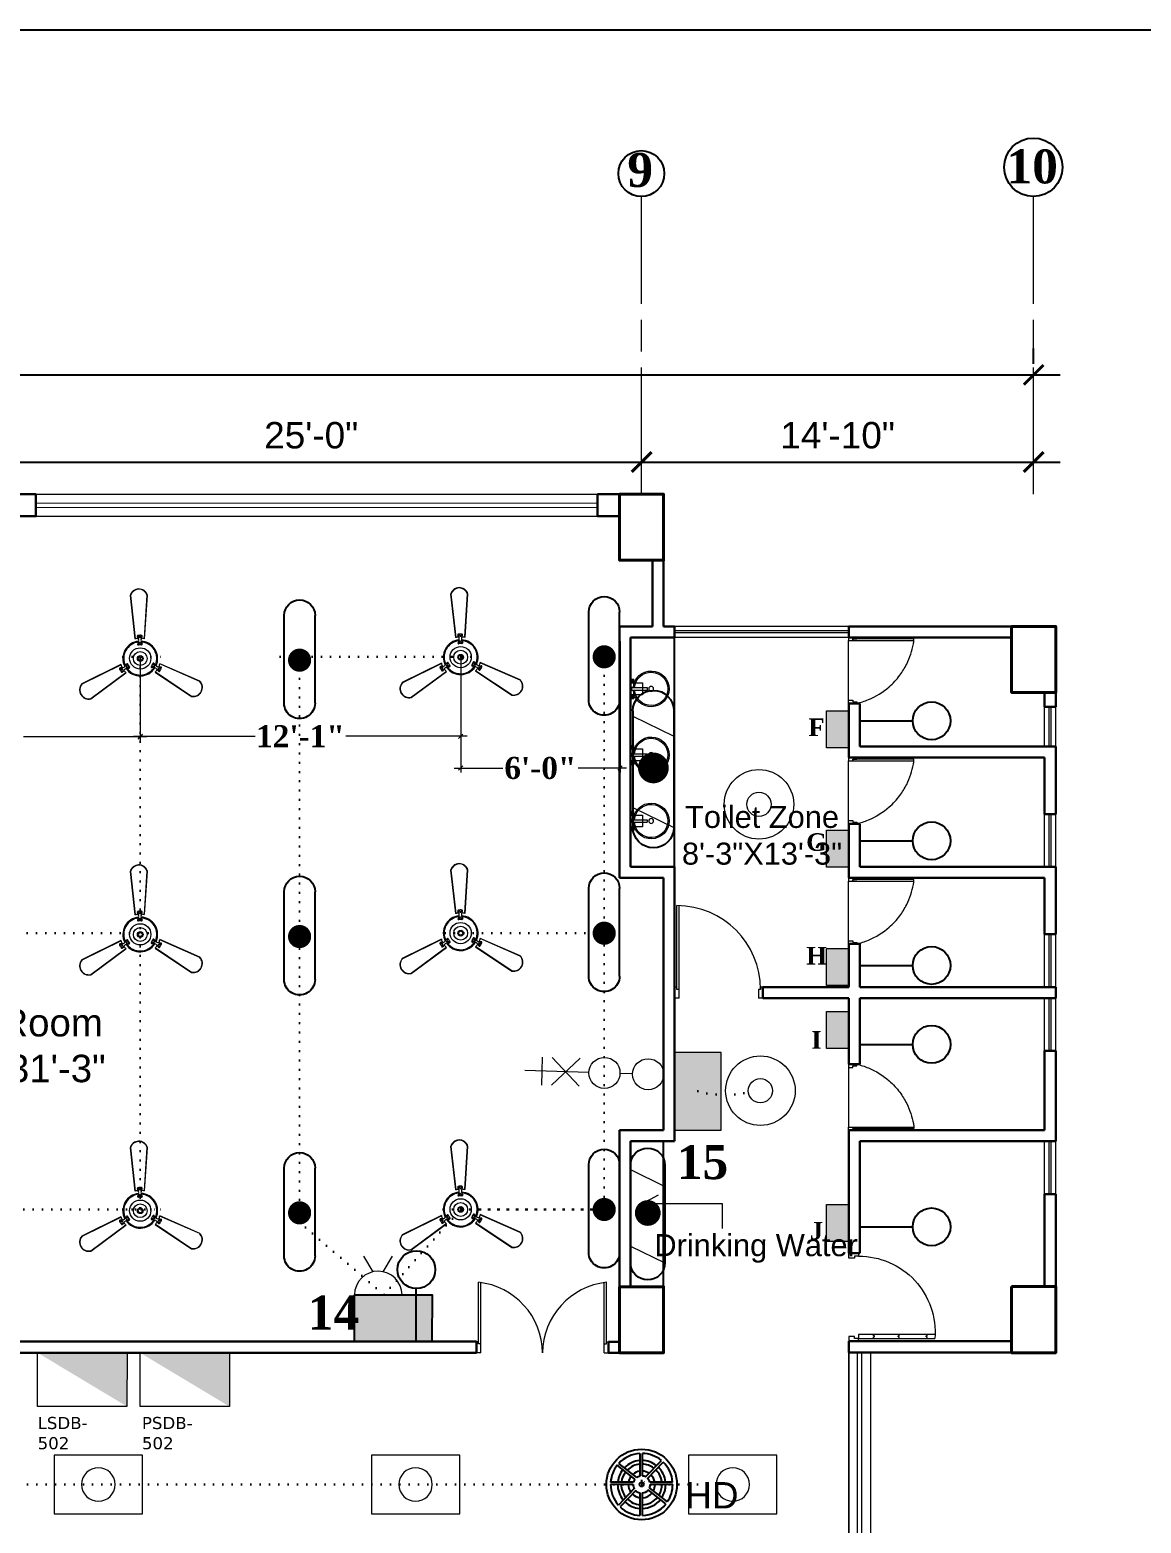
# Model space of a CAD drawing. Header units: inches. Extents: x -12 to 20935469, y -1604 to 24729220.
# Drawn here: x 20825602 to 20826106, y 24652199 to 24652878 of the extents above; entities that cross this region are included whole.
import ezdxf

# ---------------------------------------------------------------- set-up
doc = ezdxf.new("R2010")
doc.units = ezdxf.units.IN
doc.header["$LTSCALE"] = 0.03
doc.header["$MEASUREMENT"] = 0
doc.header["$PDMODE"] = 32
doc.header["$PDSIZE"] = 15
for name, pattern in [('ACAD_ISO02W100', [15, 12, -3]), ('ACAD_ISO08W100', [36, 24, -3, 6, -3]), ('DOT', [0.25, 0, -0.25])]:
    doc.linetypes.add(name, pattern=pattern)
for name, color, linetype, lineweight in [('0-elect.fixture-3 fan', 200, 'Continuous', 20), ('2', 7, 'Continuous', 9), ('CL BOX', 90, 'ACAD_ISO02W100', 0), ('column', 1, 'Continuous', 40), ('Dim Line', 252, 'Continuous', 13), ('Dimiention', 75, 'Continuous', 18), ('Door', 7, 'Continuous', 18), ('E-CF', 4, 'Continuous', 30), ('Glass Line', 252, 'Continuous', 9), ('Grid Line', 252, 'Continuous', 18), ('line', 7, 'Continuous', 9), ('Main Wall', 7, 'Continuous', 30), ('STAIR', 46, 'Continuous', 15), ('TOILET FIXTURE', 142, 'Continuous', 5), ('TU TEXT', 251, 'Continuous', 13), ('wind.', 150, 'Continuous', 20)]:
    doc.layers.add(name, color=color, linetype=linetype, lineweight=lineweight)
for name, color, linetype in [('DIM TEXT 2025', 7, 'Continuous'), ('FUR', 251, 'Continuous'), ('H', 154, 'Continuous'), ('heat detactor', 8, 'Continuous'), ('SB TEXT', 215, 'DOT'), ('TEXT', 7, 'Continuous'), ('w', 188, 'DOT')]:
    doc.layers.add(name, color=color, linetype=linetype)
doc.styles.add('2', font='swisscl.ttf')
doc.styles.add('RomanS', font='arial.ttf', dxfattribs={"height": 12})
doc.styles.get("Standard").update_dxf_attribs({"font": 'timesbd.ttf'})
doc.dimstyles.new('Aec_Arch_I', dxfattribs={"dimscale": 96, "dimtxt": 12, "dimasz": 0.09375, "dimexe": 0.125, "dimexo": 0.125, "dimgap": 0.0625, "dimtad": 1, "dimdec": 0, "dimzin": 3, "dimdsep": 46, "dimlunit": 4, "dimtxsty": 'RomanS', "dimblk1": 'ARCHTICK', "dimblk2": 'ARCHTICK', "dimsah": 1, "dimcen": 0.09375, "dimdle": 0.125, "dimadec": 0, "dimazin": 0, "dimtfac": 0.75, "dimtdec": 0, "dimtmove": 2, "dimatfit": 3, "dimldrblk": 'ARCHTICK', "dimfxl": 1, "dimfrac": 1, "dimtolj": 1, "dimtzin": 0, "dimarcsym": 0})
doc.dimstyles.new('Standard 8', dxfattribs={"dimtxt": 7, "dimasz": 2, "dimexe": 2, "dimexo": 2, "dimgap": 2, "dimtad": 0, "dimdec": 0, "dimzin": 3, "dimdsep": 46, "dimlunit": 4, "dimtxsty": 'Standard', "dimblk": 'OBLIQUE', "dimcen": 3, "dimdle": 3, "dimclrd": 256, "dimclre": 256, "dimclrt": 256, "dimadec": 0, "dimazin": 0, "dimtfac": 1, "dimtdec": 0, "dimtix": 1, "dimtofl": 0, "dimtmove": 0, "dimatfit": 0, "dimldrblk": 'OBLIQUE', "dimfxl": 1, "dimtolj": 1, "dimtzin": 0, "dimlwd": -1, "dimlwe": -1, "dimarcsym": 0})

# ---------------------------------------------------------------- blocks, each defined once
blk = doc.blocks.new('sssss-flat-876')
at = {"layer": 'Door', "linetype": 'Continuous', "ltscale": 3}
blk.add_line((3666.52, 84027.2), (3666.52, 84055.74), dxfattribs=at)
at = {"layer": 'Door', "linetype": 'Continuous', "ltscale": 3, "extrusion": (-7.21527e-09, -3.35624e-18, 1), "elevation": 0}
for points in [[(3666.52, 84057.2), (3666.52, 84055.74), (3668.35, 84055.74), (3668.35, 84056.47), (3670.18, 84056.47), (3670.18, 84057.2)], [(3668.35, 84055.74), (3696.16, 84055.74), (3696.16, 84056.47), (3668.35, 84056.47)]]:
    blk.add_lwpolyline(points, close=True, dxfattribs=at)
at = {"layer": 'Door', "linetype": 'Continuous', "ltscale": 3, "flags": 128}
blk.add_lwpolyline([(3670.18, 84027.2, 0.04096), (3675.47, 84028.9, 0.082496), (3684.93, 84034.78, 0.052187), (3689.72, 84039.97, 0.043988), (3692.86, 84045.05, 0.036571), (3694.75, 84049.63, 0.034751), (3695.92, 84054.2, 0.011435), (3696.16, 84055.74)], format="xyb", dxfattribs=at)
at = {"layer": 'Door', "linetype": 'Continuous', "ltscale": 3}
blk.add_lwpolyline([(3666.52, 84027.2), (3666.52, 84028.66), (3668.35, 84028.66), (3668.35, 84027.93), (3670.18, 84027.93), (3670.18, 84027.2)], close=True, dxfattribs=at)
blk = doc.blocks.new('Door_45')
at = {"layer": 'Door'}
for p, q in [((1.5, 4.97), (1.5, 43.97)), ((1.5, 40.03), (2.25, 40.03)), ((2.25, 40.03), (2.25, 39.53)), ((2.25, 39.53), (2.75, 39.53)), ((2.75, 39.53), (2.75, 40.03)), ((2.75, 40.03), (3.5, 40.03)), ((3.5, 44.03), (3.5, 4.97)), ((1.5, 25.77), (2.25, 25.77)), ((2.25, 25.77), (2.25, 25.27)), ((2.25, 25.27), (2.75, 25.27)), ((2.75, 25.77), (3.5, 25.77)), ((2.75, 25.27), (2.75, 25.77)), ((1.5, 12.57), (2.25, 12.57)), ((2.25, 12.57), (2.25, 13.07)), ((2.25, 13.07), (2.75, 13.07)), ((2.75, 13.07), (2.75, 12.57)), ((2.75, 12.57), (3.5, 12.57)), ((0, -0.03), (0, 4.97)), ((0, 4.97), (1.5, 4.97)), ((3.5, 4.97), (1.5, 4.97)), ((1.5, 4.97), (1.5, 2.97)), ((1.5, 2.97), (2.5, 2.97)), ((2.5, 2.97), (2.5, -0.03)), ((42.5, 3), (42.5, -0.03)), ((43.5, 3), (42.5, 3)), ((45, 5), (43.5, 5)), ((43.5, 5), (43.5, 3)), ((45, -0.03), (45, 5)), ((2.5, -0.03), (0, -0.03)), ((42.5, -0.03), (45, -0.03))]:
    blk.add_line(p, q, dxfattribs=at)
blk.add_arc((4.66, 5.26), 38.84, 359.62325, 94.66847, dxfattribs=at)
blk = doc.blocks.new('7-flat-72')
at = {"layer": 'Glass Line', "color": 8, "ltscale": 20}
for p, q in [((-64476.55, 376959.41), (-64476.55, 376966.61)), ((-64475.47, 376966.61), (-64476.55, 376966.61)), ((-64475.47, 376959.41), (-64475.47, 376966.61)), ((-64478.71, 376960.49), (-64480.33, 376960.49)), ((-64480.33, 376959.52), (-64480.33, 376960.49)), ((-64478.71, 376959.52), (-64480.33, 376959.52)), ((-64480.33, 376959.05), (-64480.33, 376959.41)), ((-64478.71, 376959.41), (-64480.33, 376959.41)), ((-64478.71, 376959.05), (-64480.33, 376959.05)), ((-64480.28, 376959.52), (-64480.28, 376960.49)), ((-64480.15, 376959.52), (-64480.15, 376960.49)), ((-64480.15, 376959.41), (-64480.15, 376959.52)), ((-64479.92, 376959.52), (-64479.92, 376960.49)), ((-64479.52, 376959.52), (-64479.52, 376960.49)), ((-64479.13, 376959.52), (-64479.13, 376960.49)), ((-64478.9, 376959.52), (-64478.9, 376960.49)), ((-64478.89, 376959.41), (-64478.89, 376959.52)), ((-64478.77, 376959.52), (-64478.77, 376960.49)), ((-64478.71, 376959.52), (-64478.71, 376960.49)), ((-64478.71, 376959.05), (-64478.71, 376959.41)), ((-64475.11, 376959.41), (-64476.91, 376959.41)), ((-64476.91, 376959.05), (-64476.91, 376959.41)), ((-64475.11, 376959.05), (-64476.91, 376959.05)), ((-64475.11, 376959.05), (-64475.11, 376959.41)), ((-64473.31, 376960.49), (-64471.69, 376960.49)), ((-64473.31, 376959.52), (-64473.31, 376960.49)), ((-64473.31, 376959.52), (-64471.69, 376959.52)), ((-64473.31, 376959.05), (-64473.31, 376959.41)), ((-64473.31, 376959.41), (-64471.69, 376959.41)), ((-64473.31, 376959.05), (-64471.69, 376959.05)), ((-64473.26, 376959.52), (-64473.26, 376960.49)), ((-64473.13, 376959.52), (-64473.13, 376960.49)), ((-64473.13, 376959.41), (-64473.13, 376959.52)), ((-64472.9, 376959.52), (-64472.9, 376960.49)), ((-64472.5, 376959.52), (-64472.5, 376960.49)), ((-64472.11, 376959.52), (-64472.11, 376960.49)), ((-64471.88, 376959.52), (-64471.88, 376960.49)), ((-64471.87, 376959.41), (-64471.87, 376959.52)), ((-64471.75, 376959.52), (-64471.75, 376960.49)), ((-64471.69, 376959.52), (-64471.69, 376960.49)), ((-64471.69, 376959.05), (-64471.69, 376959.41))]:
    blk.add_line(p, q, dxfattribs=at)
blk.add_circle((-64476.02, 376968.4, 0), 1.08, dxfattribs=at)
for radius, start, end in [(8.1, 273.83345, 266.18834), (7.55, 274.11503, 265.90676)]:
    blk.add_arc((-64476.02, 376968.4, 0), radius, start, end, dxfattribs=at)
blk = doc.blocks.new('SFSFSFS-flat-72')
at = {"layer": 'TOILET FIXTURE', "ltscale": 0.2}
blk.add_lwpolyline([(-3918.47, -3608.1), (-3918.47, -3602.7), (-3923.87, -3602.7), (-3923.87, -3608.1)], close=True, dxfattribs=at)
at = {"layer": 'TOILET FIXTURE', "ltscale": 20}
blk.add_blockref('7-flat-72', (60554.84, -380567.16), dxfattribs=at)
blk = doc.blocks.new('$D40')
at = {"layer": 'Door'}
for p, q in [((1, 4), (1, 42)), ((2, 0), (2, 41.99)), ((1, 5), (0, 5)), ((2, 0), (0, 0)), ((2, 4), (1, 4)), ((39, 4), (38, 4)), ((38, 4), (38, 0)), ((40, 0), (38, 0)), ((40, 5), (38.99, 5)), ((39, 5), (39, 4))]:
    blk.add_line(p, q, dxfattribs=at)
blk.add_arc((1, 4), 38, 0, 90, dxfattribs=at)
blk = doc.blocks.new('A$C36295410')
at = {"layer": 'Door'}
for p, q in [((1, 4), (1, 32)), ((2, 0), (2, 31.98)), ((58, 0), (58, 31.98)), ((59, 4), (59, 32)), ((1, 5), (0, 5)), ((2, 4), (1, 4)), ((58, 4), (59, 4)), ((59, 5), (60, 5)), ((2, 0), (0, 0)), ((58, 0), (60, 0))]:
    blk.add_line(p, q, dxfattribs=at)
for centre, start, end in [((-2.53, -0.34), 0.59063, 83.77826), ((62.53, -0.34), 96.22174, 179.40937)]:
    blk.add_arc(centre, 32.53, start, end, dxfattribs=at)
blk = doc.blocks.new('bulb')
at = {"layer": 'line', "color": 4, "lineweight": 25, "ltscale": 50}
for p, q in [((20823168.7, 24658803.9), (20823168.7, 24658777.6)), ((20823168.7, 24658790.8), (20823209.9, 24658790.8))]:
    blk.add_line(p, q, dxfattribs=at)
blk.add_circle((20823224.6, 24658790.8), 14.7, dxfattribs=at)
blk = doc.blocks.new('JUJUJUKIII')
at = {"layer": 'H', "ltscale": 50, "true_color": 0x999999, "transparency": 33554556}
h = blk.add_hatch(color=253, dxfattribs=at)
h.dxf.hatch_style = 1
h.paths.add_polyline_path([(7363219.9, 3291034.2), (7363425.7, 3291034.2), (7363425.7, 3291376.7), (7363219.9, 3291376.7)])
at = {"layer": 'Dimiention', "color": 4, "ltscale": 50}
blk.add_lwpolyline([(7363219.9, 3291034.2), (7363425.7, 3291034.2), (7363425.7, 3291376.7), (7363219.9, 3291376.7)], close=True, dxfattribs=at)
blk = doc.blocks.new('_Oblique')
at = {"color": 0, "linetype": 'ByBlock', "lineweight": -2}
blk.add_line((-0.5, -0.5), (0.5, 0.5), dxfattribs=at)
blk = doc.blocks.new('*D145')
at = {"layer": 'Defpoints', "color": 0, "transparency": 16777216}
for p in [(20825651.74, 24652592.14), (20825797.21, 24652592.73), (20825797.21, 24652556.85)]:
    blk.add_point(p, dxfattribs=at)
at = {"layer": 'DIM TEXT 2025', "lineweight": 0, "transparency": 16777216}
for p, q in [((20825651.74, 24652592.14), (20825651.74, 24652554.85)), ((20825797.21, 24652592.73), (20825797.21, 24652554.85)), ((20825648.74, 24652556.85), (20825703.9, 24652556.85)), ((20825800.21, 24652556.85), (20825745.05, 24652556.85))]:
    blk.add_line(p, q, dxfattribs=at)
at = {"layer": 'DIM TEXT 2025', "lineweight": 0, "transparency": 16777216, "xscale": 2, "yscale": 2, "zscale": 2, "rotation": 180}
blk.add_blockref('_Oblique', (20825651.74, 24652556.85), dxfattribs=at)
at = {"layer": 'DIM TEXT 2025', "lineweight": 0, "transparency": 16777216, "xscale": 2, "yscale": 2, "zscale": 2}
blk.add_blockref('_Oblique', (20825797.21, 24652556.85), dxfattribs=at)
at = {"layer": 'DIM TEXT 2025', "lineweight": 0, "transparency": 16777216, "insert": (20825724.47, 24652556.85), "char_height": 10, "attachment_point": 5}
blk.add_mtext('\\A1;12\'-1"', dxfattribs=at)
blk = doc.blocks.new('*D146')
at = {"layer": 'Defpoints', "color": 0, "transparency": 16777216}
for p in [(20825497.03, 24652592.14), (20825651.74, 24652592.14), (20825497.03, 24652556.56)]:
    blk.add_point(p, dxfattribs=at)
at = {"layer": 'DIM TEXT 2025', "lineweight": 0, "transparency": 16777216}
for p, q in [((20825497.03, 24652592.14), (20825497.03, 24652554.56)), ((20825651.74, 24652592.14), (20825651.74, 24652554.56)), ((20825494.03, 24652556.56), (20825550.1, 24652556.56)), ((20825654.74, 24652556.56), (20825598.66, 24652556.56))]:
    blk.add_line(p, q, dxfattribs=at)
at = {"layer": 'DIM TEXT 2025', "lineweight": 0, "transparency": 16777216, "xscale": 2, "yscale": 2, "zscale": 2, "rotation": 180}
blk.add_blockref('_Oblique', (20825497.03, 24652556.56), dxfattribs=at)
at = {"layer": 'DIM TEXT 2025', "lineweight": 0, "transparency": 16777216, "xscale": 2, "yscale": 2, "zscale": 2}
blk.add_blockref('_Oblique', (20825651.74, 24652556.56), dxfattribs=at)
at = {"layer": 'DIM TEXT 2025', "lineweight": 0, "transparency": 16777216, "insert": (20825574.38, 24652556.56), "char_height": 10, "attachment_point": 5}
blk.add_mtext('\\A1;12\'-11"', dxfattribs=at)
blk = doc.blocks.new('*D149')
at = {"layer": 'Defpoints', "color": 0, "transparency": 16777216}
for p in [(20825869.56, 24652599.96), (20825797.21, 24652592.73), (20825869.56, 24652542.36)]:
    blk.add_point(p, dxfattribs=at)
at = {"layer": 'DIM TEXT 2025', "lineweight": 0, "transparency": 16777216}
for p, q in [((20825869.56, 24652599.96), (20825869.56, 24652540.36)), ((20825797.21, 24652592.73), (20825797.21, 24652540.36)), ((20825794.21, 24652542.36), (20825816.29, 24652542.36)), ((20825872.56, 24652542.36), (20825850.47, 24652542.36))]:
    blk.add_line(p, q, dxfattribs=at)
at = {"layer": 'DIM TEXT 2025', "lineweight": 0, "transparency": 16777216, "xscale": 2, "yscale": 2, "zscale": 2, "rotation": 180}
blk.add_blockref('_Oblique', (20825797.21, 24652542.36), dxfattribs=at)
at = {"layer": 'DIM TEXT 2025', "lineweight": 0, "transparency": 16777216, "xscale": 2, "yscale": 2, "zscale": 2}
blk.add_blockref('_Oblique', (20825869.56, 24652542.36), dxfattribs=at)
at = {"layer": 'DIM TEXT 2025', "lineweight": 0, "transparency": 16777216, "insert": (20825833.38, 24652542.36), "char_height": 10, "attachment_point": 5}
blk.add_mtext('\\A1;6\'-0"', dxfattribs=at)
blk = doc.blocks.new('E-CF')
at = {"layer": '0-elect.fixture-3 fan', "color": 230, "linetype": 'ByBlock', "lineweight": 13, "ltscale": 5}
for p, q in [((-1.45, 6.53), (-2.38, 20.87)), ((-1.35, 6.55), (-2.29, 20.85)), ((3.24, 20.73), (1.65, 6.48)), ((3.34, 20.73), (1.74, 6.45)), ((-19.63, -7.46), (-6.46, -1.71)), ((-19.57, -7.54), (-6.43, -1.8)), ((-4.99, -4.44), (-16.92, -12.4)), ((-4.93, -4.51), (-16.88, -12.49)), ((16.28, -13.26), (4.71, -4.73)), ((16.32, -13.17), (4.78, -4.66)), ((6.34, -2.1), (19.2, -8.44)), ((6.37, -2.01), (19.25, -8.36))]:
    blk.add_line(p, q, dxfattribs=at)
at = {"layer": '0-elect.fixture-3 fan', "color": 232, "linetype": 'ByBlock', "lineweight": 13, "ltscale": 5}
for p, q in [((-0.35, 5.43), (-0.66, 4.81)), ((-0.33, 6.68), (-0.62, 7.28)), ((-0.35, 4.97), (-0.22, 4.72)), ((-0.29, 7.46), (-0.15, 7.2)), ((-0.02, 6.87), (0.23, 7.01)), ((0.04, 5.2), (0.29, 5.33)), ((0.48, 7.43), (0.62, 7.18)), ((0.6, 5.41), (0.87, 4.78)), ((0.63, 6.66), (0.96, 7.25)), ((0.42, 4.9), (0.56, 4.65)), ((-6.08, -2.77), (-6.75, -2.79)), ((-6.68, -3.29), (-6.53, -3.05)), ((-6.31, -3.97), (-6.16, -3.73)), ((-5.94, -3.44), (-6.18, -3.29)), ((-5.62, -3.61), (-6, -4.17)), ((-4.99, -2.18), (-4.57, -1.62)), ((-4.52, -2.55), (-4.76, -2.41)), ((-4.53, -3.01), (-3.84, -2.97)), ((-4.46, -2.08), (-4.31, -1.83)), ((-4.13, -2.78), (-3.98, -2.54)), ((4.38, -3.22), (3.69, -3.14)), ((4.03, -2.81), (3.74, -2.8)), ((4.47, -2.17), (4.18, -2.17)), ((4.47, -2.63), (4.47, -2.91)), ((4.87, -2.41), (4.49, -1.83)), ((5.44, -3.87), (5.79, -4.45)), ((6.19, -4.13), (5.9, -4.12)), ((5.94, -3.05), (6.61, -3.1)), ((5.95, -3.42), (5.94, -3.7)), ((6.6, -3.47), (6.31, -3.46))]:
    blk.add_line(p, q, dxfattribs=at)
at = {"layer": '0-elect.fixture-3 fan', "color": 5, "lineweight": 13}
blk.add_line((0, 0), (0, 0), dxfattribs=at)
at = {"layer": '0-elect.fixture-3 fan', "color": 230, "linetype": 'ByBlock', "lineweight": 13, "ltscale": 5, "extrusion": (0, 0, -1)}
for centre, major_axis, start_param, end_param in [((0.46, 19.91), (-2.12, 2.12), 5.823867, 8.359631), ((0.46, 19.91), (-2.05, 2.05), 5.830329, 8.353169), ((0, 0), (-4.05, 4.05), 5.068563, 7.021343), ((0, 0), (-3.85, 3.85), 5.085186, 7.003917), ((0, 0), (4.72, 4.72), -1.003222, -0.833722), ((0, 0), (-4.05, 4.05), 0.879773, 2.832553), ((0, 0), (-3.85, 3.85), 0.896396, 2.815126), ((0, 0), (4.72, 4.72), -0.690743, -0.521244), ((0, 0), (-4.72, 4.72), 5.068843, 5.238343), ((0, 0), (4.72, 4.72), 3.185569, 3.355068), ((0, 0), (4.05, 4.05), 1.403372, 3.356151), ((0, 0), (-3.85, 3.85), 2.990791, 4.909522), ((0, 0), (4.72, 4.72), 1.403652, 1.573151), ((0, 0), (-4.72, 4.72), 2.66197, 2.831469), ((-17.47, -9.55), (-2.12, 2.12), 3.729471, 6.265236), ((-17.47, -9.55), (-2.05, 2.05), 3.735934, 6.258773), ((17, -10.35), (-2.12, 2.12), 1.635076, 4.170841), ((17, -10.35), (2.05, 2.05), 0.070743, 2.593582)]:
    blk.add_ellipse(centre, major_axis=major_axis, ratio=1, start_param=start_param, end_param=end_param, dxfattribs=at)
at = {"layer": '0-elect.fixture-3 fan', "color": 232, "linetype": 'ByBlock', "lineweight": 13, "ltscale": 5, "extrusion": (0, 0, -1)}
for centre, major_axis, start_param, end_param in [((-0.41, 7.39), (-0.169, 0.169), 5.038692, 7.013305), ((-0.28, 4.84), (0.101, 0.101), 3.926991, 10.210176), ((0, 0), (5.4, 5.4), -0.840677, -0.683789), ((-0.22, 7.33), (0.101, 0.101), 3.926991, 10.210176), ((-2.18, 6.1), (-1.37, 1.37), 2.052913, 2.705807), ((0.11, 6.94), (0.101, 0.101), 3.926991, 10.210176), ((0.17, 5.27), (0.101, 0.101), 3.926991, 10.210176), ((0.49, 4.78), (0.101, 0.101), 3.926991, 10.210176), ((0.55, 7.31), (0.101, 0.101), 3.926991, 10.210176), ((2.58, 5.99), (1.46, 1.46), 3.643048, 4.257264), ((0.75, 7.36), (-0.169, 0.169), 0.887007, 2.86162), ((-0.44, 4.71), (0.169, 0.169), 2.26283, 4.381754), ((0, 0), (3.17, 3.17), -0.878763, -0.645703), ((0.66, 4.68), (0.169, 0.169), 0.376965, 2.49589), ((-6.75, -3.02), (0.169, 0.169), 3.505001, 5.479614), ((0, 0), (-5.4, 5.4), 4.91891, 5.075797), ((-6.6, -3.17), (0.101, 0.101), 3.926991, 10.210176), ((-6.19, -4.04), (0.169, 0.169), 1.373501, 3.348114), ((-6.24, -3.85), (0.101, 0.101), 3.926991, 10.210176), ((-6.06, -3.36), (0.101, 0.101), 3.926991, 10.210176), ((-6.47, -0.75), (1.46, 1.46), 1.548653, 2.162869), ((-4.19, -4.93), (-1.37, 1.37), 6.241703, 6.894597), ((-4.64, -2.48), (-0.101, 0.101), 5.497787, 11.780972), ((-4.38, -1.76), (-0.169, 0.169), 6.136552, 8.255476), ((-4.38, -1.96), (-0.101, 0.101), 5.497787, 11.780972), ((-4.05, -2.66), (0.101, 0.101), 3.926991, 10.210176), ((0, 0), (-3.17, 3.17), 4.880824, 5.113884), ((-3.86, -2.73), (0.169, 0.169), 0.168435, 2.287359), ((3.72, -2.9), (0.169, 0.169), 2.471361, 4.590285), ((0, 0), (-3.17, 3.17), 2.786429, 3.019489), ((3.89, -2.81), (0.101, 0.101), 3.926991, 10.210176), ((4.29, -1.97), (-0.169, 0.169), 5.928021, 8.046946), ((4.33, -2.17), (0.101, 0.101), 3.926991, 10.210176), ((4.47, -2.77), (0.101, 0.101), 3.926991, 10.210176), ((3.89, -5.22), (-1.46, 1.46), 1.025054, 1.63927), ((6.36, -1.16), (1.37, 1.37), 2.576511, 3.229406), ((6, -4.32), (-0.169, 0.169), 2.981402, 4.956015), ((5.95, -3.56), (-0.101, 0.101), 5.497787, 11.780972), ((6.05, -4.13), (0.101, 0.101), 3.926991, 10.210176), ((0, 0), (-5.4, 5.4), 2.824515, 2.981402), ((6.45, -3.47), (-0.101, 0.101), 5.497787, 11.780972), ((6.6, -3.33), (-0.169, 0.169), 0.849902, 2.824515)]:
    blk.add_ellipse(centre, major_axis=major_axis, ratio=1, start_param=start_param, end_param=end_param, dxfattribs=at)
at = {"layer": '0-elect.fixture-3 fan', "linetype": 'ByBlock', "lineweight": 13, "ltscale": 5, "extrusion": (0, 0, -1)}
blk.add_ellipse((0.01, 0.03), major_axis=(-2.47, 2.47), ratio=1, start_param=5.497787, end_param=11.780972, dxfattribs=at)
at = {"layer": '0-elect.fixture-3 fan', "color": 200, "linetype": 'ByBlock', "lineweight": 13, "ltscale": 5, "extrusion": (0, 0, -1)}
blk.add_ellipse((0, 0), major_axis=(-1.61, 1.61), ratio=1, start_param=5.497787, end_param=11.780972, dxfattribs=at)
at = {"layer": '0-elect.fixture-3 fan', "color": 190, "linetype": 'ByBlock', "lineweight": 13, "ltscale": 5, "extrusion": (0, 0, -1)}
for major_axis, start_param, end_param in [((0.666, 0.666), 3.926991, 10.210176), ((-0.461, 0.461), 5.497787, 11.780972)]:
    blk.add_ellipse((0, 0), major_axis=major_axis, ratio=1, start_param=start_param, end_param=end_param, dxfattribs=at)
blk = doc.blocks.new('FDDF')
at = {"layer": 'line', "color": 6, "linetype": 'Continuous', "lineweight": 25, "ltscale": 50}
for p, q in [((7351582.6, 3307777.3), (7351582.6, 3307351.8)), ((7351732.3, 3307777.3), (7351732.3, 3307351.8))]:
    blk.add_line(p, q, dxfattribs=at)
at = {"layer": 'line', "color": 6, "linetype": 'Continuous', "lineweight": 40, "ltscale": 50, "const_width": 56.1}
blk.add_lwpolyline([(7351657.4, 3307596.9, 1), (7351657.4, 3307540.8, 1)], format="xyb", close=True, dxfattribs=at)
at = {"layer": 'line', "color": 6, "linetype": 'Continuous', "lineweight": 25, "ltscale": 50}
for centre, start, end in [((7351657.4, 3307777.3), 0, 180), ((7351657.4, 3307351.8), 180, 0)]:
    blk.add_arc(centre, 74.8, start, end, dxfattribs=at)
blk = doc.blocks.new('fgftrfteter')
at = {"layer": 'Dimiention', "color": 4, "ltscale": 50}
for p, q in [((4580895, 2288123), (4580808, 2288269)), ((4580989, 2288123), (4581076, 2288269)), ((4580720, 2287906), (4581164, 2287906))]:
    blk.add_line(p, q, dxfattribs=at)
blk.add_arc((4580942, 2287906), 222, 0, 180, dxfattribs=at)
blk = doc.blocks.new('2PIN')
at = {"layer": 'H', "true_color": 0x000000, "transparency": 33554567}
h = blk.add_hatch(color=18, dxfattribs=at)
h.dxf.hatch_style = 1
h.paths.add_polyline_path([(20823027, 24658981.2), (20822972.3, 24658981.2), (20822972.3, 24658948.3), (20823027, 24658948.3)])
blk.add_lwpolyline([(20822972.3, 24658981.2), (20823027, 24658981.2), (20823027, 24658948.3), (20822972.3, 24658948.3)], close=True)
at = {"layer": '2', "color": 6, "lineweight": 25, "transparency": 33554648, "xscale": 0.07559514081214198, "yscale": 0.07559514081214198, "zscale": 0.07559514081214198}
blk.add_blockref('fgftrfteter', (20476692.1, 24486026.6), dxfattribs=at)
blk = doc.blocks.new('GGGFGFG')
at = {"layer": 'line', "color": 4, "ltscale": 50}
for p, q in [((7356688.2, 3293208.1), (7357003, 3293208.1)), ((7356688.2, 3292998.4), (7356688.2, 3293208.1)), ((7357003, 3293208.1), (7357003, 3292998.4)), ((7357003, 3292998.4), (7356688.2, 3292998.4))]:
    blk.add_line(p, q, dxfattribs=at)
blk.add_circle((7356845.6, 3293103.2), 59.6, dxfattribs=at)
blk = doc.blocks.new('U7TYT')
at = {"layer": 'Dimiention', "ltscale": 50, "transparency": 33554590}
h = blk.add_hatch(color=253, dxfattribs=at)
h.dxf.hatch_style = 1
h.paths.add_polyline_path([(7347319.5, 3290479.6), (7346977, 3290273.9), (7347319.5, 3290273.9)])
at = {"layer": 'Dimiention', "color": 4, "ltscale": 50}
blk.add_lwpolyline([(7347319.5, 3290273.9), (7347319.5, 3290479.6), (7346977, 3290479.6), (7346977, 3290273.9)], close=True, dxfattribs=at)
blk = doc.blocks.new('GYTT')
at = {"layer": 'line', "color": 4, "ltscale": 50}
for radius in [19.73, 6.87]:
    blk.add_circle((20859470.76, -1441350.36), radius, dxfattribs=at)
blk = doc.blocks.new('JJUJUJUKI')
at = {"layer": 'line', "color": 6, "ltscale": 50}
for p, q in [((7363094.9, 3291793.9), (7362945.3, 3291866.9)), ((7363094.9, 3291460.9), (7362945.3, 3291533.9))]:
    blk.add_line(p, q, dxfattribs=at)
at = {"layer": 'line', "color": 5, "xscale": -1, "rotation": 180}
blk.add_blockref('FDDF', (11362.6, 6599218.7), dxfattribs=at)
blk = doc.blocks.new('RTRT')
at = {"layer": 'line', "color": 5}
blk.add_blockref('JJUJUJUKI', (0, 0), dxfattribs=at)
blk = doc.blocks.new('_ArchTick')
at = {"color": 0, "linetype": 'ByBlock', "lineweight": 35, "const_width": 0.15}
blk.add_lwpolyline([(-0.5, -0.5), (0.5, 0.5)], dxfattribs=at)
blk = doc.blocks.new('*D343')
at = {"layer": 'Defpoints', "color": 0, "transparency": 16777216}
for p in [(20821669.75, 24639400.93), (20821969.75, 24639400.93), (20821969.75, 24639400.93)]:
    blk.add_point(p, dxfattribs=at)
at = {"layer": 'Dim Line', "color": 0, "lineweight": -2, "transparency": 16777216}
blk.add_line((20821657.75, 24639400.93), (20821981.75, 24639400.93), dxfattribs=at)
at = {"layer": 'Dim Line', "color": 0, "lineweight": -2, "transparency": 16777216, "xscale": 9, "yscale": 9, "zscale": 9, "rotation": 180}
blk.add_blockref('_ArchTick', (20821669.75, 24639400.93), dxfattribs=at)
at = {"layer": 'Dim Line', "color": 0, "lineweight": -2, "transparency": 16777216, "xscale": 9, "yscale": 9, "zscale": 9}
blk.add_blockref('_ArchTick', (20821969.75, 24639400.93), dxfattribs=at)
at = {"layer": 'Dim Line', "color": 0, "transparency": 16777216, "insert": (20821819.75, 24639413.05), "char_height": 12, "attachment_point": 5, "style": 'RomanS'}
blk.add_mtext('\\A1;25\'-0"', dxfattribs=at)
blk = doc.blocks.new('*D344')
at = {"layer": 'Defpoints', "color": 0, "transparency": 16777216}
for p in [(20821969.75, 24639400.93), (20822147.72, 24639400.93), (20822147.72, 24639400.93)]:
    blk.add_point(p, dxfattribs=at)
at = {"layer": 'Dim Line', "color": 0, "lineweight": -2, "transparency": 16777216}
for p, q in [((20821957.75, 24639400.93), (20822159.72, 24639400.93)), ((20822147.72, 24639388.93), (20822147.72, 24639388.93))]:
    blk.add_line(p, q, dxfattribs=at)
at = {"layer": 'Dim Line', "color": 0, "lineweight": -2, "transparency": 16777216, "xscale": 9, "yscale": 9, "zscale": 9, "rotation": 180}
blk.add_blockref('_ArchTick', (20821969.75, 24639400.93), dxfattribs=at)
at = {"layer": 'Dim Line', "color": 0, "lineweight": -2, "transparency": 16777216, "xscale": 9, "yscale": 9, "zscale": 9}
blk.add_blockref('_ArchTick', (20822147.72, 24639400.93), dxfattribs=at)
at = {"layer": 'Dim Line', "color": 0, "transparency": 16777216, "insert": (20822058.74, 24639413.05), "char_height": 12, "attachment_point": 5, "style": 'RomanS'}
blk.add_mtext('\\A1;14\'-10"', dxfattribs=at)
blk = doc.blocks.new('*D329')
at = {"layer": 'Defpoints', "color": 0, "transparency": 16777216}
for p in [(20822147.72, 24639440.57), (20820144.28, 24639433.51), (20822147.72, 24639433.51)]:
    blk.add_point(p, dxfattribs=at)
at = {"layer": 'Dim Line', "color": 0, "lineweight": -2, "transparency": 16777216}
for p, q in [((20820144.28, 24639445.51), (20820144.28, 24639452.57)), ((20822147.72, 24639445.51), (20822147.72, 24639452.57)), ((20820132.28, 24639440.57), (20822159.72, 24639440.57))]:
    blk.add_line(p, q, dxfattribs=at)
at = {"layer": 'Dim Line', "color": 0, "lineweight": -2, "transparency": 16777216, "xscale": 9, "yscale": 9, "zscale": 9, "rotation": 180}
blk.add_blockref('_ArchTick', (20820144.28, 24639440.57), dxfattribs=at)
at = {"layer": 'Dim Line', "color": 0, "lineweight": -2, "transparency": 16777216, "xscale": 9, "yscale": 9, "zscale": 9}
blk.add_blockref('_ArchTick', (20822147.72, 24639440.57), dxfattribs=at)
at = {"layer": 'Dim Line', "color": 0, "transparency": 16777216, "insert": (20821146, 24639452.7), "char_height": 12, "attachment_point": 5, "style": 'RomanS'}
blk.add_mtext('\\A1;166\'-11"', dxfattribs=at)
blk = doc.blocks.new('gy')
at = {"layer": 'Dimiention', "color": 18, "ltscale": 50, "true_color": 0x000000}
for p, q in [((3543686.26, 5183217.13), (3543686.26, 5183211.14)), ((3543688.4, 5183217.13), (3543694.39, 5183211.14)), ((3543694.39, 5183217.13), (3543688.4, 5183211.14)), ((3543696.38, 5183214.14), (3543682.58, 5183214.14)), ((3543705.77, 5183214.14), (3543703.06, 5183214.14))]:
    blk.add_line(p, q, dxfattribs=at)
for centre in [(3543699.72, 5183214.14), (3543709.11, 5183214.14)]:
    blk.add_circle(centre, 3.34, dxfattribs=at)
blk = doc.blocks.new('heat detaCTOR')
for p, q in [((20826804.72, 24664323.99), (20826796.69, 24664330.35)), ((20826805.53, 24664324.77), (20826797.4, 24664331.19)), ((20826806.99, 24664335.71), (20826806.99, 24664325.41)), ((20826808.1, 24664325.48), (20826808.1, 24664335.73)), ((20826809.56, 24664325.06), (20826816.75, 24664332.51)), ((20826810.46, 24664324.4), (20826817.58, 24664331.78)), ((20826803.91, 24664321.62), (20826793.66, 24664321.62)), ((20826804.07, 24664322.73), (20826793.7, 24664322.73)), ((20826804.41, 24664319.72), (20826797.2, 24664312.27)), ((20826805.09, 24664318.84), (20826797.97, 24664311.46)), ((20826806.99, 24664317.83), (20826806.99, 24664307.52)), ((20826808.1, 24664307.5), (20826808.1, 24664317.77)), ((20826818.83, 24664312.83), (20826810.79, 24664319.19)), ((20826819.48, 24664313.72), (20826811.36, 24664320.16)), ((20826821.85, 24664322.73), (20826811.48, 24664322.73)), ((20826821.9, 24664321.62), (20826811.65, 24664321.62))]:
    blk.add_line(p, q)
at = {"layer": 'heat detactor'}
for radius in [16.02, 0.961]:
    blk.add_circle((20826807.78, 24664321.62), radius, dxfattribs=at)
at = {"layer": 'heat detactor', "ltscale": 50}
for radius, start, end in [(14.12, 141.78747, 175.47949), (14.12, 93.18051, 137.28954), (9.26, 95.40816, 134.24025), (14.12, 50.52278, 88.68504), (9.26, 53.66859, 87.7533), (14.12, 4.52051, 46.02441), (9.26, 141.90716, 172.33086), (6.08, 142.0004, 169.51141), (6.08, 97.38665, 131.51755), (3.87, 142.20041, 163.36573), (3.87, 101.66393, 125.58928), (1.65, 78.65512, 101.31836), (6.08, 56.48277, 86.93464), (3.87, 62.6166, 85.17626), (3.87, 16.63427, 45.98363), (6.08, 10.48859, 45.9945), (9.26, 7.66914, 45.99957), (14.12, 179.97791, 221.50422), (9.26, 180, 218.35841), (6.08, 180, 215.54423), (6.08, 226.03249, 262.61335), (3.87, 180, 209.44306), (3.87, 226.04337, 258.33607), (3.87, 274.82374, 321.10171), (6.08, 273.06536, 321.30172), (1.65, 42.04035, 45.94363), (3.87, 337.71284, 0), (6.08, 331.78457, 0), (9.26, 329.06186, 0), (14.12, 326.01258, 0.02209), (14.12, 226.00259, 266.81949), (9.26, 226.02742, 264.59184), (14.12, 271.31496, 321.51464), (9.26, 272.2467, 321.39496)]:
    blk.add_arc((20826807.78, 24664321.62), radius, start, end, dxfattribs=at)
at = {"layer": 'heat detactor'}
for start, end in [(94.58991, 135.36381), (52.50765, 88.09257), (141.8685, 173.49395), (6.50605, 46.00168), (180, 219.51935), (327.93831, 0), (226.02532, 265.41009), (271.90743, 321.43362)]:
    blk.add_arc((20826807.78, 24664321.62), 10.91, start, end, dxfattribs=at)
at = {"insert": (20826827.55, 24664322.73), "char_height": 12, "attachment_point": 1, "style": 'RomanS'}
blk.add_mtext_dynamic_manual_height_columns('HD', width=23.193, gutter_width=60, heights=[0], dxfattribs=at)
blk = doc.blocks.new('GRID')
at = {"layer": 'Grid Line', "color": 252, "linetype": 'ACAD_ISO08W100', "lineweight": 9, "ltscale": 80, "true_color": 0x939598}
for p, q in [((20821969.75, 24639386.33), (20821969.75, 24639521.54)), ((20822147.72, 24639386.33), (20822147.72, 24639521.54))]:
    blk.add_line(p, q, dxfattribs=at)
at = {"layer": 'TEXT'}
for centre, radius in [((20822147.58, 24639534.81), 13.27), ((20821969.61, 24639531.96), 10.42)]:
    blk.add_circle(centre, radius, dxfattribs=at)
at = {"layer": 'TEXT', "char_height": 15.435, "width": 227.4581, "attachment_point": 8, "rotation": 0}
for s, insert in [('\\A1;9', (20821969.1, 24639525.66)), ('\\A1;10', (20822147.07, 24639527.25))]:
    blk.add_mtext(s, dxfattribs=dict(at, insert=insert))
at = {"layer": 'Dim Line'}
for base, p1, p2, picture, middle in [((20822147.72, 24639440.57), (20820144.28, 24639433.51), (20822147.72, 24639433.51), '*D329', (20821146, 24639452.7)), ((20821969.75, 24639400.93), (20821669.75, 24639400.93), (20821969.75, 24639400.93), '*D343', (20821819.75, 24639413.05)), ((20822147.72, 24639400.93), (20821969.75, 24639400.93), (20822147.72, 24639400.93), '*D344', (20822058.74, 24639413.05))]:
    dim = blk.add_linear_dim(base=base, p1=p1, p2=p2, dimstyle='Aec_Arch_I', dxfattribs=at)
    dim.commit()
    dim.dimension.update_dxf_attribs({"geometry": picture, "text_midpoint": middle})

msp = doc.modelspace()

# ---------------------------------------------------------------- linework, layer by layer
for p, q in [((20826067.32, 24652606.75), (20826067.32, 24652606.75)), ((20825894.35, 24652497.52), (20825894.35, 24652601.75)), ((20825889.35, 24652306.86), (20825889.35, 24652372.9)), ((20825978.35, 24652282.06), (20825973.35, 24652282.06))]:
    msp.add_line(p, q)
at = {"layer": 'column', "lineweight": 40, "ltscale": 20}
for points in [[(20825869.35, 24652666.75), (20825889.35, 24652666.75), (20825889.35, 24652636.75), (20825869.35, 24652636.75)], [(20826047.32, 24652606.75), (20826067.32, 24652606.75), (20826067.32, 24652576.75), (20826047.32, 24652576.75)], [(20825869.35, 24652306.86), (20825889.35, 24652306.86), (20825889.35, 24652276.88), (20825869.35, 24652276.88)], [(20826047.32, 24652306.88), (20826067.32, 24652306.88), (20826067.32, 24652276.88), (20826047.32, 24652276.88)]]:
    msp.add_lwpolyline(points, close=True, dxfattribs=at)
at = {"layer": 'Defpoints'}
msp.add_lwpolyline([(20823799.34, 24652877.62), (20826238.21, 24652877.62), (20826238.21, 24651419.1), (20823799.34, 24651419.1)], close=True, dxfattribs=at)
at = {"layer": 'Main Wall', "lineweight": 30}
for p, q in [((20825859.35, 24652666.75), (20825869.35, 24652666.75)), ((20825859.35, 24652656.75), (20825859.35, 24652666.75)), ((20825869.35, 24652656.76), (20825859.35, 24652656.75)), ((20825884.35, 24652606.75), (20825884.35, 24652636.75)), ((20825889.35, 24652606.75), (20825889.35, 24652636.75)), ((20825869.35, 24652492.52), (20825869.35, 24652606.75)), ((20825884.35, 24652606.75), (20825869.35, 24652606.75)), ((20825894.35, 24652606.75), (20825889.35, 24652606.75)), ((20825894.35, 24652601.75), (20825894.35, 24652606.75)), ((20826047.32, 24652606.75), (20825973.35, 24652606.75)), ((20825973.35, 24652601.75), (20825973.35, 24652606.75)), ((20825874.35, 24652497.52), (20825874.35, 24652601.75)), ((20825894.35, 24652601.75), (20825874.35, 24652601.75)), ((20826047.32, 24652601.75), (20825973.35, 24652601.75)), ((20825978.35, 24652571.75), (20825973.35, 24652571.75)), ((20825978.35, 24652571.75), (20825978.35, 24652552.13)), ((20826067.32, 24652570.13), (20826067.32, 24652576.75)), ((20825978.35, 24652552.13), (20826067.32, 24652552.13)), ((20826067.32, 24652521.52), (20826067.32, 24652552.13)), ((20825973.35, 24652547.13), (20826062.32, 24652547.13)), ((20825973.35, 24652517.13), (20825978.35, 24652517.13)), ((20825978.35, 24652517.13), (20825978.35, 24652497.52)), ((20825894.35, 24652497.52), (20825874.35, 24652497.52)), ((20825894.35, 24652442.9), (20825894.35, 24652497.52)), ((20825978.35, 24652497.52), (20826067.32, 24652497.52)), ((20826067.32, 24652466.9), (20826067.32, 24652497.52)), ((20825889.35, 24652492.52), (20825869.35, 24652492.52)), ((20825889.35, 24652377.9), (20825889.35, 24652492.52)), ((20825973.35, 24652492.52), (20826062.32, 24652492.52)), ((20826062.32, 24652492.52), (20826062.32, 24652466.9)), ((20826067.32, 24652466.9), (20826062.32, 24652466.9)), ((20825973.35, 24652462.52), (20825978.35, 24652462.52)), ((20825894.35, 24652372.9), (20825894.35, 24652442.9)), ((20825934.35, 24652437.9), (20825934.35, 24652442.9)), ((20826067.32, 24652442.9), (20825978.35, 24652442.9)), ((20826067.32, 24652437.9), (20826067.32, 24652442.9)), ((20825934.35, 24652437.9), (20825973.35, 24652437.9)), ((20825973.35, 24652407.9), (20825973.35, 24652437.9)), ((20825978.35, 24652437.9), (20826067.32, 24652437.9)), ((20825978.35, 24652407.9), (20825978.35, 24652437.9)), ((20826062.32, 24652413.9), (20826067.32, 24652413.9)), ((20826062.32, 24652413.9), (20826062.32, 24652377.9)), ((20826067.32, 24652372.9), (20826067.32, 24652413.9)), ((20825973.35, 24652407.9), (20825978.35, 24652407.9)), ((20825869.35, 24652306.88), (20825869.35, 24652377.9)), ((20825889.35, 24652377.9), (20825869.35, 24652377.9)), ((20825973.35, 24652322.06), (20825973.35, 24652377.9)), ((20825973.35, 24652377.9), (20826062.32, 24652377.9)), ((20825874.35, 24652306.88), (20825874.35, 24652372.9)), ((20825894.35, 24652372.9), (20825874.35, 24652372.9)), ((20825978.35, 24652322.06), (20825978.35, 24652372.9)), ((20825978.35, 24652372.9), (20826067.32, 24652372.9)), ((20826062.32, 24652348.9), (20826062.32, 24652306.88)), ((20826062.32, 24652348.9), (20826067.32, 24652348.9)), ((20826067.32, 24652306.88), (20826067.32, 24652348.9)), ((20825973.35, 24652322.06), (20825978.35, 24652322.06)), ((20825804.37, 24652281.99), (20825594.37, 24652281.97)), ((20825804.37, 24652281.99), (20825804.37, 24652276.86)), ((20825804.37, 24652276.86), (20825804.37, 24652281.99)), ((20825973.35, 24652282.06), (20826047.32, 24652282.06)), ((20825973.35, 24652282.06), (20825973.35, 24652277.03)), ((20825804.37, 24652276.86), (20825594.37, 24652276.85)), ((20825973.35, 24652277.03), (20826047.32, 24652277.03))]:
    msp.add_line(p, q, dxfattribs=at)
for points in [[(20825594.35, 24652666.75), (20825604.35, 24652666.75), (20825604.35, 24652656.76), (20825594.35, 24652656.76)], [(20825973.35, 24652571.75), (20825973.35, 24652547.13)], [(20826062.32, 24652576.75), (20826062.32, 24652570.13)], [(20826062.32, 24652570.13), (20826067.32, 24652570.13)], [(20826062.32, 24652547.13), (20826062.32, 24652521.52)], [(20825973.35, 24652517.13), (20825973.35, 24652492.52)], [(20826062.32, 24652521.52), (20826067.32, 24652521.52)], [(20825973.35, 24652462.52), (20825973.35, 24652442.9)], [(20825978.35, 24652462.52), (20825978.35, 24652442.9)], [(20825973.35, 24652442.9), (20825934.35, 24652442.9)]]:
    msp.add_lwpolyline(points, dxfattribs=at)
msp.add_lwpolyline([(20825864.37, 24652281.86), (20825869.35, 24652281.86), (20825869.35, 24652276.86), (20825864.37, 24652276.86)], close=True, dxfattribs=at)
at = {"layer": 'STAIR', "color": 253, "lineweight": 5}
for p, q in [((20825879.75, 24652344.59), (20825887.05, 24652348.63)), ((20825879.75, 24652344.59), (20825915.98, 24652344.59)), ((20825879.75, 24652344.59), (20825887.05, 24652340.56)), ((20825915.98, 24652344.59), (20825915.98, 24652333.35))]:
    msp.add_line(p, q, dxfattribs=at)
at = {"layer": 'w', "linetype": 'DOT', "lineweight": 30, "ltscale": 550, "transparency": 33554661}
for p, q in [((20825643.88, 24652592.92), (20825661.35, 24652592.92)), ((20825651.75, 24652592.26), (20825651.75, 24652341.46)), ((20825715.2, 24652592.92), (20825731.09, 24652592.92)), ((20825717.05, 24652592.92), (20825805.1, 24652592.92)), ((20825789.32, 24652592.92), (20825804.21, 24652592.92)), ((20825855.35, 24652592.92), (20825862.34, 24652592.92)), ((20825862.36, 24652592.79), (20825862.36, 24652341.99)), ((20825724.06, 24652591.29), (20825724.06, 24652340.49)), ((20825562.36, 24652467.41), (20825661.36, 24652467.41)), ((20825790.19, 24652467.41), (20825862.36, 24652467.41)), ((20825569.37, 24652341.91), (20825659.62, 24652341.91)), ((20825643.86, 24652341.93), (20825661.37, 24652341.93)), ((20825717.05, 24652341.93), (20825762.4, 24652303.17)), ((20825762.4, 24652303.17), (20825797.21, 24652341.93)), ((20825789.31, 24652341.93), (20825862.34, 24652341.93)), ((20825797.2, 24652341.91), (20825862.36, 24652341.91)), ((20825190.73, 24652217.04), (20825920.73, 24652217.04))]:
    msp.add_line(p, q, dxfattribs=at)
msp.add_arc((20825916.98, 24652438.17), 44.26, 254.17821, 287.2225, dxfattribs=at)
at = {"layer": 'wind.', "lineweight": 5}
for p, q in [((20825604.35, 24652666.76), (20825859.35, 24652666.75)), ((20825604.35, 24652662.76), (20825859.35, 24652662.84)), ((20825604.35, 24652660.76), (20825859.35, 24652660.84)), ((20825604.35, 24652656.76), (20825859.35, 24652656.75)), ((20825973.35, 24652606.75), (20825894.35, 24652606.75)), ((20825973.35, 24652604.75), (20825894.35, 24652604.75)), ((20825973.35, 24652603.75), (20825894.35, 24652603.75)), ((20825973.35, 24652601.75), (20825894.35, 24652601.75)), ((20826062.32, 24652552.13), (20826062.32, 24652570.13)), ((20826064.32, 24652552.13), (20826064.32, 24652570.13)), ((20826065.32, 24652552.13), (20826065.32, 24652570.13)), ((20826067.32, 24652552.13), (20826067.32, 24652570.13)), ((20826062.32, 24652497.52), (20826062.32, 24652521.52)), ((20826064.32, 24652497.52), (20826064.32, 24652521.52)), ((20826065.32, 24652497.52), (20826065.32, 24652521.52)), ((20826067.32, 24652497.52), (20826067.32, 24652521.52)), ((20826062.32, 24652442.9), (20826062.32, 24652466.9)), ((20826064.32, 24652442.9), (20826064.32, 24652466.9)), ((20826065.32, 24652442.9), (20826065.32, 24652466.9)), ((20826067.32, 24652442.9), (20826067.32, 24652466.9)), ((20826062.32, 24652413.9), (20826062.32, 24652437.9)), ((20826064.32, 24652413.9), (20826064.32, 24652437.9)), ((20826065.32, 24652413.9), (20826065.32, 24652437.9)), ((20826067.32, 24652413.9), (20826067.32, 24652437.9)), ((20826062.32, 24652348.9), (20826062.32, 24652372.9)), ((20826064.32, 24652348.9), (20826064.32, 24652372.9)), ((20826065.32, 24652348.9), (20826065.32, 24652372.9)), ((20826067.32, 24652348.9), (20826067.32, 24652372.9)), ((20825973.37, 24652156.86), (20825973.37, 24652277.04)), ((20825973.37, 24652277.04), (20825973.37, 24652156.89)), ((20825977.37, 24652156.86), (20825977.37, 24652277.04)), ((20825979.37, 24652156.86), (20825979.37, 24652277.04)), ((20825983.37, 24652156.86), (20825983.37, 24652277.04))]:
    msp.add_line(p, q, dxfattribs=at)

# ---------------------------------------------------------------- block references
msp.add_blockref('GRID', (3909.6, 13280.41))
at = {"xscale": 0.5837749611745884, "yscale": 0.5837749611745884, "zscale": 0.5837749611745884}
for p in [(8669933.85, 10257379.19), (8669933.85, 10257324.7), (8669933.85, 10257268.09), (8669933.85, 10257232.26), (8669933.85, 10257149.39)]:
    msp.add_blockref('bulb', p, dxfattribs=at)
for name, p, xscale, yscale, zscale, rotation in [('2PIN', (7424421.44, 8808170.9), 0.6429687876420657, 0.6429687876420657, 0.6429687876420657, 359.9537053968672), ('bulb', (35193305.67, 12463562.63), 0.5837749611745884, 0.5837749611745884, 0.5837749611745884, 89.8698224567754)]:
    msp.add_blockref(name, p, dxfattribs=dict(xscale=xscale, yscale=yscale, zscale=zscale, rotation=rotation))
at = {"layer": 'CL BOX', "color": 5, "transparency": 33554457, "xscale": -0.127552882082143, "yscale": 0.127552882082143, "zscale": 0.127552882082143, "rotation": 359.9998993550784}
for p in [(21764018.85, 24232170.58), (21764162.85, 24232170.58), (21764306.85, 24232170.58)]:
    msp.add_blockref('GGGFGFG', p, dxfattribs=at)
at = {"layer": 'Dimiention', "xscale": 2.112111447955701, "yscale": 2.112111447955701, "zscale": 2.112111447955701, "rotation": 358.2684790912549}
msp.add_blockref('gy', (13013799.34, 13936035.19), dxfattribs=at)
at = {"layer": 'Door', "ltscale": 20}
for p in [(20822306.82, 24568544.55), (20822306.82, 24568489.93), (20822306.82, 24568435.31)]:
    msp.add_blockref('sssss-flat-876', p, dxfattribs=at)
at = {"layer": 'Door'}
msp.add_blockref('$D40', (20825894.35, 24652437.9), dxfattribs=at)
at = {"layer": 'Door', "ltscale": 20, "xscale": -1, "rotation": 180}
msp.add_blockref('sssss-flat-876', (20822306.82, 24736435.1), dxfattribs=at)
at = {"layer": 'Door', "color": 250, "ltscale": 20, "xscale": -0.8888888888759539, "yscale": 0.8888888888759539, "zscale": 0.8888888888759539, "rotation": 270}
msp.add_blockref('Door_45', (20825973.38, 24652282.06), dxfattribs=at)
at = {"layer": 'E-CF', "xscale": -1.378879578969062, "yscale": 1.378879578969062, "zscale": 1.378879578969062}
for p in [(20825651.74, 24652592.14), (20825797.21, 24652592.73), (20825651.74, 24652466.82), (20825797.21, 24652467.41), (20825651.74, 24652341.35), (20825797.21, 24652341.93)]:
    msp.add_blockref('E-CF', p, dxfattribs=at)
at = {"layer": 'FUR'}
msp.add_blockref('A$C36295410', (20825804.37, 24652276.86), dxfattribs=at)
at = {"layer": 'heat detactor'}
msp.add_blockref('heat detaCTOR', (-928.42, -12104.58), dxfattribs=at)
at = {"layer": 'line', "color": 5}
for name, p, xscale, yscale, zscale, rotation in [('FDDF', (20136898.28, 24962499.56), -0.09369666655797602, 0.09369666655797602, 0.09369666655797602, 179.9999999896241), ('FDDF', (20137036.57, 24962501.08), -0.09369666655797602, 0.09369666655797602, 0.09369666655797602, 179.9999999896241), ('RTRT', (21741483.54, 25061862.38), 0.1243509933453808, 0.1243509933453808, 0.1243509933453808, 180), ('JUJUJUKIII', (21187266.67, 24491069.43), -0.04906729999451974, 0.04906729999451974, 0.04906729999451974, 359.9999999827058), ('JUJUJUKIII', (21187266.67, 24491015.24), -0.04906729999451974, 0.04906729999451974, 0.04906729999451974, 359.9999999827058), ('FDDF', (20136898.28, 24962374.05), -0.09369666655797602, 0.09369666655797602, 0.09369666655797602, 179.9999999896241), ('FDDF', (20137036.57, 24962375.57), -0.09369666655797602, 0.09369666655797602, 0.09369666655797602, 179.9999999896241), ('JUJUJUKIII', (21187266.67, 24490961.52), -0.04906729999451974, 0.04906729999451974, 0.04906729999451974, 359.9999999827058), ('JUJUJUKIII', (21187266.67, 24490932.92), -0.04906729999451974, 0.04906729999451974, 0.04906729999451974, 359.9999999827058), ('FDDF', (20136898.28, 24962248.57), -0.09369666655797602, 0.09369666655797602, 0.09369666655797602, 179.9999999896241), ('FDDF', (20137036.57, 24962250.09), -0.09369666655797602, 0.09369666655797602, 0.09369666655797602, 179.9999999896241), ('RTRT', (21592900.74, 24995237.22), 0.1041717382837106, 0.1041717382837106, 0.1041717382837106, 180), ('JUJUJUKIII', (21187266.67, 24490845.28), -0.04906729999451974, 0.04906729999451974, 0.04906729999451974, 359.9999999827058), ('U7TYT', (19954717.9, 25042316.63), -0.1185378862922786, 0.1185378862922786, 0.1185378862922786, 179.9988390966592), ('U7TYT', (19954764.41, 25042316.61), -0.1185378862922786, 0.1185378862922786, 0.1185378862922786, 179.9988390966592)]:
    msp.add_blockref(name, p, dxfattribs=dict(at, xscale=xscale, yscale=yscale, zscale=zscale, rotation=rotation))
for name, p, xscale, yscale, zscale in [('GYTT', (4138355.99, 25805606.21), 0.8000000007450581, 0.8000000007450581, 0.8000000007450581), ('JUJUJUKIII', (20069816.38, 24314444.53), 0.1026830631760966, 0.1026830631760966, 0.1026830631760966), ('GYTT', (4138356.66, 25805476.15), 0.8000000007450581, 0.8000000007450581, 0.8000000007450581)]:
    msp.add_blockref(name, p, dxfattribs=dict(at, xscale=xscale, yscale=yscale, zscale=zscale))
at = {"layer": 'TOILET FIXTURE', "ltscale": 20, "xscale": -1, "rotation": 270}
for p in [(20829482.45, 24656499.54), (20829482.45, 24656469.54), (20829482.45, 24656439.54)]:
    msp.add_blockref('SFSFSFS-flat-72', p, dxfattribs=at)

# ---------------------------------------------------------------- texts
at = {"layer": 'SB TEXT', "width": 227.4581, "attachment_point": 8, "rotation": 0}
for s, insert, char_height in [('\\A1;F', (20825958.75, 24652556.93), 8), ('\\A1;G', (20825958.75, 24652504.67), 8), ('\\A1;H', (20825958.75, 24652453.15), 8), ('\\A1;I', (20825958.75, 24652414.95), 8), ('15', (20825907, 24652355.49), 15.435), ('\\A1;J', (20825958.75, 24652328.13), 8), ('14', (20825739.46, 24652287.38), 15.435)]:
    msp.add_mtext(s, dxfattribs=dict(at, insert=insert, char_height=char_height))
at = {"layer": 'TEXT', "color": 30, "lineweight": 5, "ltscale": 20, "attachment_point": 2, "style": '2'}
for s, width, gutter_width, insert, char_height in [('{\\fArial|b0|i0|c0|p34;\\C0;Toilet Zone\\P8\'-3"X13\'-3"}', 104.7597, 0.5, (20825934.01, 24652525.2), 10), ('\\pxsm1,qc;{\\fArial|b0|i0|c0|p34;\\C0;Class Room \\P49\'-2"x31\'-3"}', 321.4225, 0.5, (20825587.3, 24652433), 12.4758), ('\\pxsm1;{\\fArial|b0|i0|c0|p34;\\C0;Drinking Water }', 88.5626, 0.282, (20825931.32, 24652330.72), 10)]:
    msp.add_mtext_dynamic_manual_height_columns(s, width=width, gutter_width=gutter_width, heights=[0], dxfattribs=dict(at, insert=insert, char_height=char_height))
at = {"layer": 'TU TEXT', "color": 5, "ltscale": 50, "char_height": 5, "attachment_point": 1}
for s, insert in [('{\\fVerdana|b0|i0|c0|p34;\\H1.1x;\\C256;LSDB-\\P502}', (20825605.14, 24652247.72)), ('{\\fVerdana|b0|i0|c0|p34;\\H1.1x;\\C256;PSDB-\\P502}', (20825652.48, 24652247.71))]:
    msp.add_mtext_dynamic_manual_height_columns(s, width=10.0383, gutter_width=0.0112, heights=[0], dxfattribs=dict(at, insert=insert))

# ---------------------------------------------------------------- dimensions: what is measured, and where the dimension line sits
at = {"layer": 'DIM TEXT 2025', "lineweight": 0}
for base, p1, p2, picture, middle in [((20825869.56, 24652542.36), (20825797.21, 24652592.73), (20825869.56, 24652599.96), '*D149', (20825833.38, 24652542.36)), ((20825797.21, 24652556.85), (20825651.74, 24652592.14), (20825797.21, 24652592.73), '*D145', (20825724.47, 24652556.85))]:
    dim = msp.add_linear_dim(base=base, p1=p1, p2=p2, dimstyle='Standard 8', override={"dimtxt": 10, "dimexo": 0, "dimlwd": 0, "dimlwe": 0}, dxfattribs=at)
    dim.commit()
    dim.dimension.update_dxf_attribs({"geometry": picture, "text_midpoint": middle})
dim = msp.add_linear_dim(base=(20825497.03, 24652556.56), p1=(20825651.74, 24652592.14), p2=(20825497.03, 24652592.14), angle=180, dimstyle='Standard 8', override={"dimtxt": 10, "dimexo": 0, "dimlwd": 0, "dimlwe": 0}, dxfattribs=at)
dim.commit()
dim.dimension.update_dxf_attribs({"geometry": '*D146', "text_midpoint": (20825574.38, 24652556.56)})

doc.saveas('drawing.dxf')
